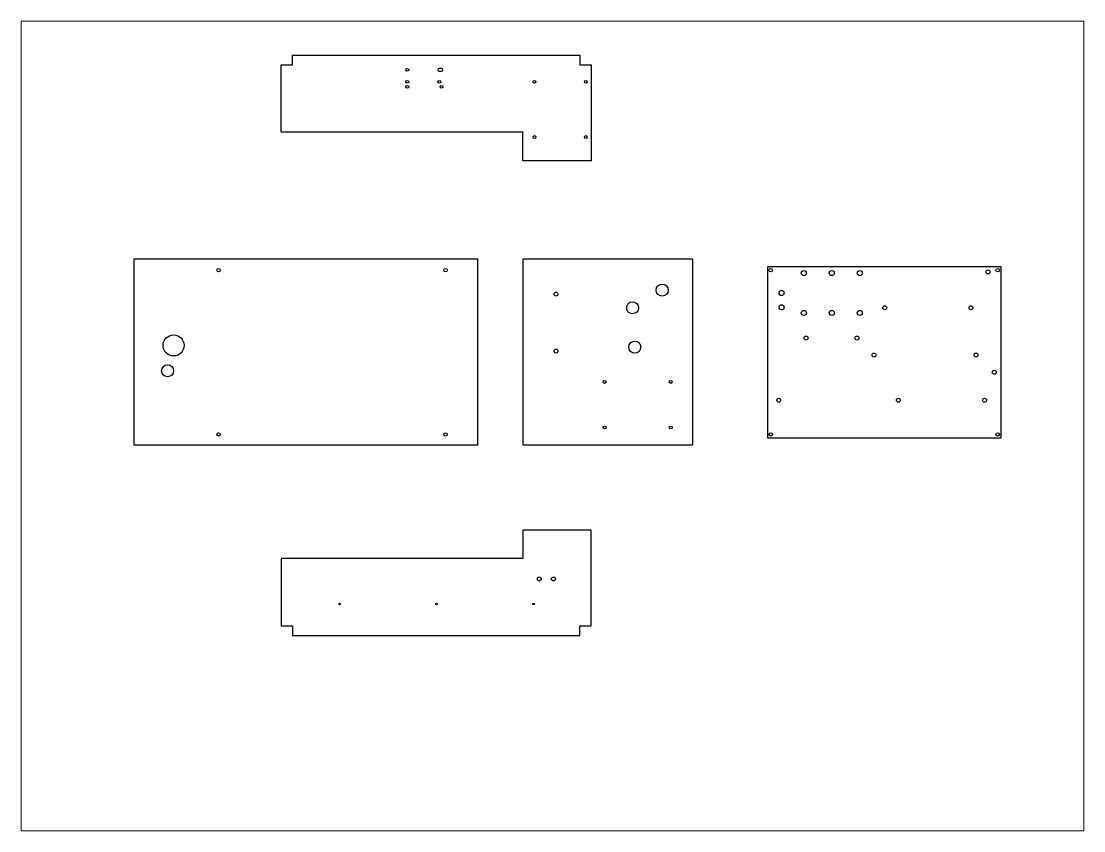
# Paper-space layout 'Лист1' of a CAD drawing. Header units: millimetres. Extents: x 1.05 to 9.45, y 0.8 to 7.2.
# The model-space entities are those that its viewports show. They can reach past a viewport. Long polylines and large blocks are cut down to what shows.
import ezdxf

# ---------------------------------------------------------------- set-up
doc = ezdxf.new("R2010")
doc.units = ezdxf.units.MM
doc.header["$MEASUREMENT"] = 0

# ---------------------------------------------------------------- blocks, each defined once
blk = doc.blocks.new('Insert2')
at = {"color": 0}
for p, q in [((861.8, -17.6), (743.8, -17.6)), ((743.8, -17.6), (743.8, -37.6)), ((861.8, -441.6), (861.8, -17.6)), ((743.8, -37.6), (726.8, -37.6)), ((726.8, -37.6), (726.8, -541.6)), ((911.8, -441.6), (861.8, -441.6)), ((911.8, -561.6), (911.8, -441.6)), ((726.8, -541.6), (743.8, -541.6)), ((743.8, -541.6), (743.8, -561.6)), ((743.8, -561.6), (911.8, -561.6))]:
    blk.add_line(p, q, dxfattribs=at)
blk = doc.blocks.new('Insert3')
at = {"color": 0}
for p, q in [((1035.6, -17.7), (867.6, -17.7)), ((867.6, -17.7), (867.6, -137.7)), ((1035.6, -37.7), (1035.6, -17.7)), ((1052.6, -37.7), (1035.6, -37.7)), ((1052.6, -541.7), (1052.6, -37.7)), ((867.6, -137.7), (917.6, -137.7)), ((917.6, -137.7), (917.6, -561.7)), ((1035.6, -561.7), (1035.6, -541.7)), ((1035.6, -541.7), (1052.6, -541.7)), ((917.6, -561.7), (1035.6, -561.7))]:
    blk.add_line(p, q, dxfattribs=at)

msp = doc.modelspace()

# ---------------------------------------------------------------- linework, layer by layer
msp.add_lwpolyline([(-459.5, 1325.5, 1), (-459.5, 1330.5), (-463.5, 1330.5, 1), (-463.5, 1325.5)], format="xyb", close=True)
at = {"color": 0}
for points in [[(-396, 996), (-999, 996), (-999, 670), (-396, 670)], [(-317, 996), (-317, 670), (-19, 670), (-19, 996)]]:
    msp.add_lwpolyline(points, close=True, dxfattribs=at)
msp.add_lwpolyline([(112, 682.5), (522, 682.5), (522, 982.5), (112, 982.5)], close=True)
for centre, radius in [((-519.5, 1328), 2.5), ((-519.5, 1307), 2.5), ((-463.5, 1307), 2.5), ((-296.5, 1307), 2.5), ((-296.5, 1307), 2.5), ((-206.5, 1307), 2.5), ((-206.5, 1307), 2.5), ((-519.5, 1298), 2.5), ((-459.5, 1298), 2.5), ((-296.5, 1210), 2.5), ((-296.5, 1210), 2.5), ((-206.5, 1210), 2.5), ((-206.5, 1210), 2.5), ((-850.5, 976.5), 3), ((-452.5, 976.5), 3), ((118, 976.5), 3), ((176, 971.5), 4.5), ((225, 971.5), 4.5), ((274, 971.5), 4.5), ((499, 973.5), 3.5), ((516, 976.5), 3), ((-72.5, 941.5), 10.5), ((-258.5, 934.5), 3.5), ((137, 936.5), 4.5), ((-124.5, 910.5), 10.5), ((137, 911.5), 4.5), ((318, 910.5), 3.5), ((469, 910.5), 3.5), ((176, 901.5), 4.5), ((225, 901.5), 4.5), ((274, 901.5), 4.5), ((-929.5, 844.5), 18.5), ((180, 857.5), 3.5), ((269, 857.5), 3.5), ((-120.5, 841.5), 10.5), ((-258.5, 834.5), 3.5), ((299, 827.5), 3.5), ((478, 827.5), 3.5), ((-940, 800), 10.5), ((-173.5, 780.5), 2.5), ((-57.5, 780.5), 2.5), ((510, 797.5), 3.5), ((132, 748.5), 3.5), ((342, 748.5), 3.5), ((493, 748.5), 3.5), ((-850.5, 688.5), 3), ((-452.5, 688.5), 3), ((-173.5, 700.5), 2.5), ((-57.5, 700.5), 2.5), ((118, 688.5), 3), ((516, 688.5), 3), ((-288.2, 435), 3.5), ((-288.2, 435), 3.5), ((-263.2, 435), 3.5), ((-263.2, 435), 3.5), ((-638.2, 391), 1.5), ((-638.2, 391), 1.5), ((-468.2, 391), 1.5), ((-468.2, 391), 1.5), ((-298.2, 391), 1.5), ((-298.2, 391), 1.5)]:
    msp.add_circle(centre, radius)

# ---------------------------------------------------------------- block references
at = {"xscale": -1, "rotation": 270}
msp.add_blockref('Insert3', (-179.3, 300.9), dxfattribs=at)
msp.add_blockref('Insert3', (-179.3, 300.9), dxfattribs=at)
at = {"rotation": 90}
msp.add_blockref('Insert2', (-758.6, -391.3), dxfattribs=at)
msp.add_blockref('Insert2', (-758.6, -391.3), dxfattribs=at)

psp = doc.layouts.new('Лист1')

# ---------------------------------------------------------------- viewports
at = {"layer": '0'}
psp.add_viewport(center=(5.25, 4), size=(8.4, 6.4), view_center_point=(-264.8623, 703.1985), view_height=1419.92057, dxfattribs=at)

doc.saveas('drawing.dxf')
